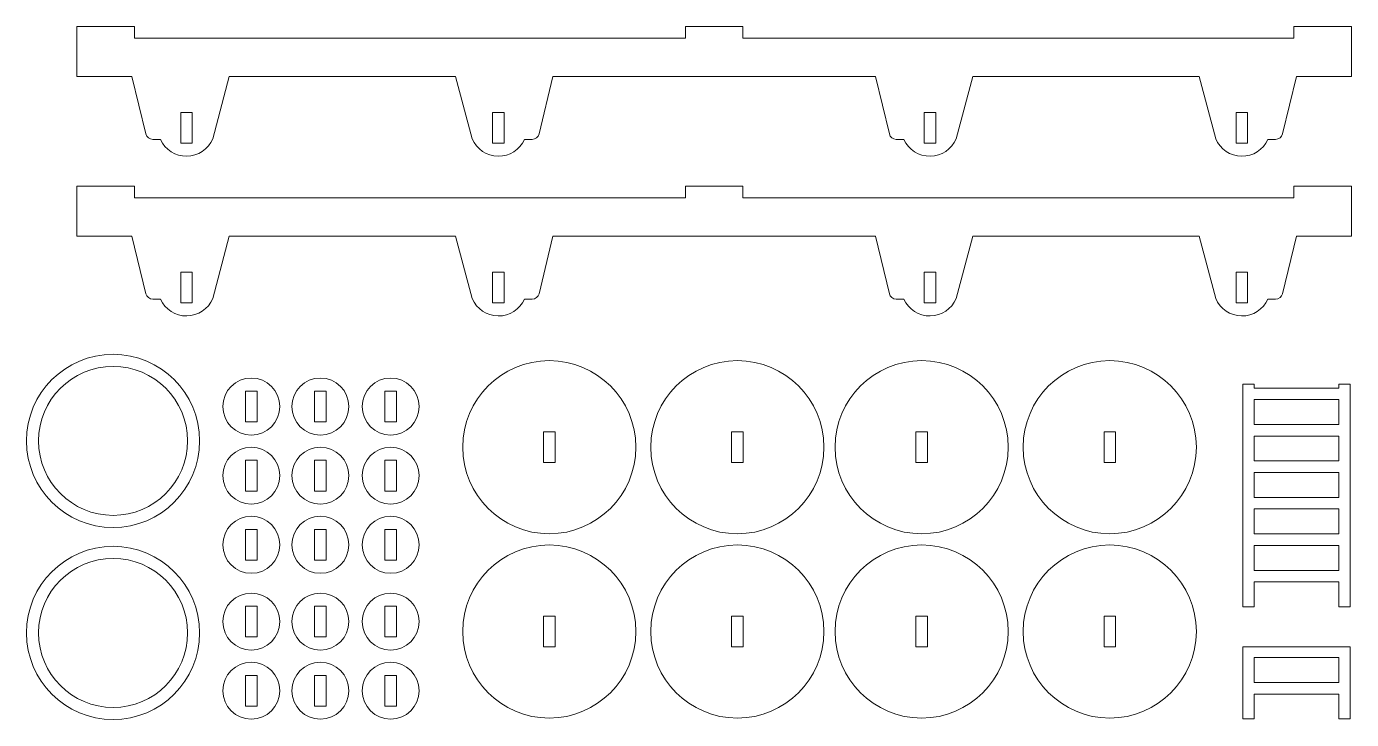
# Model space of a CAD drawing. Header units: millimetres. Extents: x -366 to 353, y -421 to 421.
# Drawn here: x -0.4 to 344.7, y 60.2 to 240.7 of the extents above; entities that cross this region are included whole.
import ezdxf

# ---------------------------------------------------------------- set-up
doc = ezdxf.new("R2010")
doc.units = ezdxf.units.MM
doc.header["$MEASUREMENT"] = 0
doc.layers.add('layer 1', color=7, linetype='Continuous')

msp = doc.modelspace()

# ---------------------------------------------------------------- linework, layer by layer
at = {"layer": 'layer 1', "color": 5, "lineweight": 9}
for points in [[(12.6791, 240.6848), (12.6791, 240.6848), (12.6791, 227.6848), (12.6791, 227.6848)], [(27.6791, 240.6848), (27.6791, 240.6848), (12.6791, 240.6848), (12.6791, 240.6848)], [(27.6791, 237.6848), (27.6791, 237.6848), (27.6791, 240.6848), (27.6791, 240.6848)], [(186.1791, 240.6848), (186.1791, 240.6848), (171.1791, 240.6848), (171.1791, 240.6848)], [(171.1791, 240.6848), (171.1791, 240.6848), (171.1791, 237.6848), (171.1791, 237.6848)], [(186.1791, 237.6848), (186.1791, 237.6848), (186.1791, 240.6848), (186.1791, 240.6848)], [(329.6791, 240.6848), (329.6791, 240.6848), (329.6791, 237.6848), (329.6791, 237.6848)], [(344.6791, 240.6848), (344.6791, 240.6848), (329.6791, 240.6848), (329.6791, 240.6848)], [(344.6791, 227.6848), (344.6791, 227.6848), (344.6791, 240.6848), (344.6791, 240.6848)], [(171.1791, 237.6848), (171.1791, 237.6848), (27.6791, 237.6848), (27.6791, 237.6848)], [(329.6791, 237.6848), (329.6791, 237.6848), (186.1791, 237.6848), (186.1791, 237.6848)], [(12.6791, 227.6848), (12.6791, 227.6848), (27.0113, 227.6848), (27.0113, 227.6848)], [(27.0113, 227.6848), (27.0113, 227.6848), (30.6501, 212.7015), (30.6501, 212.7015)], [(48.0554, 211.4238), (48.0554, 211.4238), (52.3746, 227.6848), (52.3746, 227.6848)], [(52.3746, 227.6848), (52.3746, 227.6848), (111.3308, 227.6848), (111.3308, 227.6848)], [(111.3308, 227.6848), (111.3308, 227.6848), (115.6501, 211.4238), (115.6501, 211.4238)], [(133.0553, 212.7015), (133.0553, 212.7015), (136.6941, 227.6848), (136.6941, 227.6848)], [(136.6941, 227.6848), (136.6941, 227.6848), (220.664, 227.6848), (220.664, 227.6848)], [(220.664, 227.6848), (220.664, 227.6848), (224.3028, 212.7015), (224.3028, 212.7015)], [(241.708, 211.4238), (241.708, 211.4238), (246.0273, 227.6848), (246.0273, 227.6848)], [(246.0273, 227.6848), (246.0273, 227.6848), (304.9835, 227.6848), (304.9835, 227.6848)], [(304.9835, 227.6848), (304.9835, 227.6848), (309.3028, 211.4238), (309.3028, 211.4238)], [(326.708, 212.7015), (326.708, 212.7015), (330.3468, 227.6848), (330.3468, 227.6848)], [(330.3468, 227.6848), (330.3468, 227.6848), (344.6791, 227.6848), (344.6791, 227.6848)], [(42.7271, 218.3243), (42.7271, 218.3243), (39.7271, 218.3243), (39.7271, 218.3243)], [(39.7271, 218.3243), (39.7271, 218.3243), (39.7271, 210.3243), (39.7271, 210.3243)], [(42.7271, 210.3243), (42.7271, 210.3243), (42.7271, 218.3243), (42.7271, 218.3243)], [(123.9783, 218.3243), (123.9783, 218.3243), (120.9783, 218.3243), (120.9783, 218.3243)], [(120.9783, 218.3243), (120.9783, 218.3243), (120.9783, 210.3243), (120.9783, 210.3243)], [(123.9783, 210.3243), (123.9783, 210.3243), (123.9783, 218.3243), (123.9783, 218.3243)], [(233.3798, 218.3243), (233.3798, 218.3243), (233.3798, 210.3243), (233.3798, 210.3243)], [(236.3798, 218.3243), (236.3798, 218.3243), (233.3798, 218.3243), (233.3798, 218.3243)], [(236.3798, 210.3243), (236.3798, 210.3243), (236.3798, 218.3243), (236.3798, 218.3243)], [(314.631, 218.3243), (314.631, 218.3243), (314.631, 210.3243), (314.631, 210.3243)], [(317.631, 218.3243), (317.631, 218.3243), (314.631, 218.3243), (314.631, 218.3243)], [(317.631, 210.3243), (317.631, 210.3243), (317.631, 218.3243), (317.631, 218.3243)], [(30.6501, 212.7015), (30.8505, 211.8764), (31.5894, 211.2954), (32.4385, 211.2954)], [(32.4385, 211.2954), (32.4385, 211.2954), (34.4548, 211.2954), (34.4548, 211.2954)], [(129.2506, 211.2954), (129.2506, 211.2954), (131.2669, 211.2954), (131.2669, 211.2954)], [(131.2669, 211.2954), (132.116, 211.2954), (132.8549, 211.8764), (133.0553, 212.7015)], [(224.3028, 212.7015), (224.5032, 211.8764), (225.2421, 211.2954), (226.0912, 211.2954)], [(226.0912, 211.2954), (226.0912, 211.2954), (228.1075, 211.2954), (228.1075, 211.2954)], [(322.9033, 211.2954), (322.9033, 211.2954), (324.9196, 211.2954), (324.9196, 211.2954)], [(324.9196, 211.2954), (325.7687, 211.2954), (326.5076, 211.8764), (326.708, 212.7015)], [(39.7271, 210.3243), (39.7271, 210.3243), (42.7271, 210.3243), (42.7271, 210.3243)], [(120.9783, 210.3243), (120.9783, 210.3243), (123.9783, 210.3243), (123.9783, 210.3243)], [(233.3798, 210.3243), (233.3798, 210.3243), (236.3798, 210.3243), (236.3798, 210.3243)], [(314.631, 210.3243), (314.631, 210.3243), (317.631, 210.3243), (317.631, 210.3243)], [(12.6791, 199.0975), (12.6791, 199.0975), (12.6791, 186.0975), (12.6791, 186.0975)], [(27.6791, 199.0975), (27.6791, 199.0975), (12.6791, 199.0975), (12.6791, 199.0975)], [(27.6791, 196.0975), (27.6791, 196.0975), (27.6791, 199.0975), (27.6791, 199.0975)], [(186.1791, 199.0975), (186.1791, 199.0975), (171.1791, 199.0975), (171.1791, 199.0975)], [(171.1791, 199.0975), (171.1791, 199.0975), (171.1791, 196.0975), (171.1791, 196.0975)], [(186.1791, 196.0975), (186.1791, 196.0975), (186.1791, 199.0975), (186.1791, 199.0975)], [(329.6791, 199.0975), (329.6791, 199.0975), (329.6791, 196.0975), (329.6791, 196.0975)], [(344.6791, 199.0975), (344.6791, 199.0975), (329.6791, 199.0975), (329.6791, 199.0975)], [(344.6791, 186.0975), (344.6791, 186.0975), (344.6791, 199.0975), (344.6791, 199.0975)], [(171.1791, 196.0975), (171.1791, 196.0975), (27.6791, 196.0975), (27.6791, 196.0975)], [(329.6791, 196.0975), (329.6791, 196.0975), (186.1791, 196.0975), (186.1791, 196.0975)], [(12.6791, 186.0975), (12.6791, 186.0975), (27.0113, 186.0975), (27.0113, 186.0975)], [(27.0113, 186.0975), (27.0113, 186.0975), (30.6501, 171.1142), (30.6501, 171.1142)], [(48.0554, 169.8365), (48.0554, 169.8365), (52.3746, 186.0975), (52.3746, 186.0975)], [(52.3746, 186.0975), (52.3746, 186.0975), (111.3308, 186.0975), (111.3308, 186.0975)], [(111.3308, 186.0975), (111.3308, 186.0975), (115.6501, 169.8365), (115.6501, 169.8365)], [(133.0553, 171.1142), (133.0553, 171.1142), (136.6941, 186.0975), (136.6941, 186.0975)], [(136.6941, 186.0975), (136.6941, 186.0975), (220.664, 186.0975), (220.664, 186.0975)], [(220.664, 186.0975), (220.664, 186.0975), (224.3028, 171.1142), (224.3028, 171.1142)], [(241.708, 169.8365), (241.708, 169.8365), (246.0273, 186.0975), (246.0273, 186.0975)], [(246.0273, 186.0975), (246.0273, 186.0975), (304.9835, 186.0975), (304.9835, 186.0975)], [(304.9835, 186.0975), (304.9835, 186.0975), (309.3028, 169.8365), (309.3028, 169.8365)], [(326.708, 171.1142), (326.708, 171.1142), (330.3468, 186.0975), (330.3468, 186.0975)], [(330.3468, 186.0975), (330.3468, 186.0975), (344.6791, 186.0975), (344.6791, 186.0975)], [(42.7271, 176.737), (42.7271, 176.737), (39.7271, 176.737), (39.7271, 176.737)], [(39.7271, 176.737), (39.7271, 176.737), (39.7271, 168.737), (39.7271, 168.737)], [(42.7271, 168.737), (42.7271, 168.737), (42.7271, 176.737), (42.7271, 176.737)], [(123.9783, 176.737), (123.9783, 176.737), (120.9783, 176.737), (120.9783, 176.737)], [(120.9783, 176.737), (120.9783, 176.737), (120.9783, 168.737), (120.9783, 168.737)], [(123.9783, 168.737), (123.9783, 168.737), (123.9783, 176.737), (123.9783, 176.737)], [(233.3798, 176.737), (233.3798, 176.737), (233.3798, 168.737), (233.3798, 168.737)], [(236.3798, 176.737), (236.3798, 176.737), (233.3798, 176.737), (233.3798, 176.737)], [(236.3798, 168.737), (236.3798, 168.737), (236.3798, 176.737), (236.3798, 176.737)], [(314.631, 176.737), (314.631, 176.737), (314.631, 168.737), (314.631, 168.737)], [(317.631, 176.737), (317.631, 176.737), (314.631, 176.737), (314.631, 176.737)], [(317.631, 168.737), (317.631, 168.737), (317.631, 176.737), (317.631, 176.737)], [(30.6501, 171.1142), (30.8505, 170.2891), (31.5894, 169.7081), (32.4385, 169.7081)], [(32.4385, 169.7081), (32.4385, 169.7081), (34.4548, 169.7081), (34.4548, 169.7081)], [(129.2506, 169.7081), (129.2506, 169.7081), (131.2669, 169.7081), (131.2669, 169.7081)], [(131.2669, 169.7081), (132.116, 169.7081), (132.8549, 170.2891), (133.0553, 171.1142)], [(224.3028, 171.1142), (224.5032, 170.2891), (225.2421, 169.7081), (226.0912, 169.7081)], [(226.0912, 169.7081), (226.0912, 169.7081), (228.1075, 169.7081), (228.1075, 169.7081)], [(322.9033, 169.7081), (322.9033, 169.7081), (324.9196, 169.7081), (324.9196, 169.7081)], [(324.9196, 169.7081), (325.7687, 169.7081), (326.5076, 170.2891), (326.708, 171.1142)], [(39.7271, 168.737), (39.7271, 168.737), (42.7271, 168.737), (42.7271, 168.737)], [(120.9783, 168.737), (120.9783, 168.737), (123.9783, 168.737), (123.9783, 168.737)], [(233.3798, 168.737), (233.3798, 168.737), (236.3798, 168.737), (236.3798, 168.737)], [(314.631, 168.737), (314.631, 168.737), (317.631, 168.737), (317.631, 168.737)], [(56.6085, 145.7277), (56.6085, 145.7277), (56.6085, 137.7277), (56.6085, 137.7277)], [(59.6085, 145.7277), (59.6085, 145.7277), (56.6085, 145.7277), (56.6085, 145.7277)], [(59.6085, 137.7277), (59.6085, 137.7277), (59.6085, 145.7277), (59.6085, 145.7277)], [(74.6085, 145.7277), (74.6085, 145.7277), (74.6085, 137.7277), (74.6085, 137.7277)], [(77.6085, 145.7277), (77.6085, 145.7277), (74.6085, 145.7277), (74.6085, 145.7277)], [(77.6085, 137.7277), (77.6085, 137.7277), (77.6085, 145.7277), (77.6085, 145.7277)], [(92.902, 145.7277), (92.902, 145.7277), (92.902, 137.7277), (92.902, 137.7277)], [(95.902, 145.7277), (95.902, 145.7277), (92.902, 145.7277), (92.902, 145.7277)], [(95.902, 137.7277), (95.902, 137.7277), (95.902, 145.7277), (95.902, 145.7277)], [(316.3468, 147.5618), (316.3468, 147.5618), (316.3468, 89.5496), (316.3468, 89.5496)], [(319.3468, 147.5573), (319.3468, 147.5573), (316.3468, 147.5618), (316.3468, 147.5618)], [(319.3468, 146.5496), (319.3468, 146.5496), (319.3468, 147.5573), (319.3468, 147.5573)], [(341.3468, 146.5496), (341.3468, 146.5496), (319.3468, 146.5496), (319.3468, 146.5496)], [(344.3468, 147.5573), (344.3468, 147.5573), (341.3468, 147.5573), (341.3468, 147.5573)], [(341.3468, 147.5573), (341.3468, 147.5573), (341.3468, 146.5496), (341.3468, 146.5496)], [(344.3468, 89.5496), (344.3468, 89.5496), (344.3468, 147.5573), (344.3468, 147.5573)], [(341.3468, 143.5496), (341.3468, 143.5496), (319.3468, 143.5496), (319.3468, 143.5496)], [(319.3468, 143.5496), (319.3468, 143.5496), (319.3468, 137.0496), (319.3468, 137.0496)], [(341.3468, 137.0496), (341.3468, 137.0496), (341.3468, 143.5496), (341.3468, 143.5496)], [(56.6085, 137.7277), (56.6085, 137.7277), (59.6085, 137.7277), (59.6085, 137.7277)], [(74.6085, 137.7277), (74.6085, 137.7277), (77.6085, 137.7277), (77.6085, 137.7277)], [(92.902, 137.7277), (92.902, 137.7277), (95.902, 137.7277), (95.902, 137.7277)], [(137.2175, 135.1465), (137.2175, 135.1465), (134.2175, 135.1465), (134.2175, 135.1465)], [(134.2175, 135.1465), (134.2175, 135.1465), (134.2175, 127.1465), (134.2175, 127.1465)], [(137.2175, 127.1465), (137.2175, 127.1465), (137.2175, 135.1465), (137.2175, 135.1465)], [(186.2175, 135.1465), (186.2175, 135.1465), (183.2175, 135.1465), (183.2175, 135.1465)], [(183.2175, 135.1465), (183.2175, 135.1465), (183.2175, 127.1465), (183.2175, 127.1465)], [(186.2175, 127.1465), (186.2175, 127.1465), (186.2175, 135.1465), (186.2175, 135.1465)], [(234.2175, 135.1465), (234.2175, 135.1465), (231.2175, 135.1465), (231.2175, 135.1465)], [(231.2175, 135.1465), (231.2175, 135.1465), (231.2175, 127.1465), (231.2175, 127.1465)], [(234.2175, 127.1465), (234.2175, 127.1465), (234.2175, 135.1465), (234.2175, 135.1465)], [(283.2175, 135.1465), (283.2175, 135.1465), (280.2175, 135.1465), (280.2175, 135.1465)], [(280.2175, 135.1465), (280.2175, 135.1465), (280.2175, 127.1465), (280.2175, 127.1465)], [(283.2175, 127.1465), (283.2175, 127.1465), (283.2175, 135.1465), (283.2175, 135.1465)], [(319.3468, 137.0496), (319.3468, 137.0496), (341.3468, 137.0496), (341.3468, 137.0496)], [(341.3468, 134.0496), (341.3468, 134.0496), (319.3468, 134.0496), (319.3468, 134.0496)], [(319.3468, 134.0496), (319.3468, 134.0496), (319.3468, 127.5496), (319.3468, 127.5496)], [(341.3468, 127.5496), (341.3468, 127.5496), (341.3468, 134.0496), (341.3468, 134.0496)], [(56.6085, 127.7277), (56.6085, 127.7277), (56.6085, 119.7277), (56.6085, 119.7277)], [(59.6085, 127.7277), (59.6085, 127.7277), (56.6085, 127.7277), (56.6085, 127.7277)], [(59.6085, 119.7277), (59.6085, 119.7277), (59.6085, 127.7277), (59.6085, 127.7277)], [(74.6085, 127.7277), (74.6085, 127.7277), (74.6085, 119.7277), (74.6085, 119.7277)], [(77.6085, 127.7277), (77.6085, 127.7277), (74.6085, 127.7277), (74.6085, 127.7277)], [(77.6085, 119.7277), (77.6085, 119.7277), (77.6085, 127.7277), (77.6085, 127.7277)], [(92.902, 127.7277), (92.902, 127.7277), (92.902, 119.7277), (92.902, 119.7277)], [(95.902, 127.7277), (95.902, 127.7277), (92.902, 127.7277), (92.902, 127.7277)], [(95.902, 119.7277), (95.902, 119.7277), (95.902, 127.7277), (95.902, 127.7277)], [(134.2175, 127.1465), (134.2175, 127.1465), (137.2175, 127.1465), (137.2175, 127.1465)], [(183.2175, 127.1465), (183.2175, 127.1465), (186.2175, 127.1465), (186.2175, 127.1465)], [(231.2175, 127.1465), (231.2175, 127.1465), (234.2175, 127.1465), (234.2175, 127.1465)], [(280.2175, 127.1465), (280.2175, 127.1465), (283.2175, 127.1465), (283.2175, 127.1465)], [(319.3468, 127.5496), (319.3468, 127.5496), (341.3468, 127.5496), (341.3468, 127.5496)], [(319.3468, 124.5496), (319.3468, 124.5496), (319.3468, 118.0496), (319.3468, 118.0496)], [(341.3468, 124.5496), (341.3468, 124.5496), (319.3468, 124.5496), (319.3468, 124.5496)], [(341.3468, 118.0496), (341.3468, 118.0496), (341.3468, 124.5496), (341.3468, 124.5496)], [(56.6085, 119.7277), (56.6085, 119.7277), (59.6085, 119.7277), (59.6085, 119.7277)], [(74.6085, 119.7277), (74.6085, 119.7277), (77.6085, 119.7277), (77.6085, 119.7277)], [(92.902, 119.7277), (92.902, 119.7277), (95.902, 119.7277), (95.902, 119.7277)], [(319.3468, 118.0496), (319.3468, 118.0496), (341.3468, 118.0496), (341.3468, 118.0496)], [(341.3468, 115.0496), (341.3468, 115.0496), (319.3468, 115.0496), (319.3468, 115.0496)], [(319.3468, 115.0496), (319.3468, 115.0496), (319.3468, 108.5496), (319.3468, 108.5496)], [(341.3468, 108.5496), (341.3468, 108.5496), (341.3468, 115.0496), (341.3468, 115.0496)], [(56.6085, 109.7277), (56.6085, 109.7277), (56.6085, 101.7277), (56.6085, 101.7277)], [(59.6085, 109.7277), (59.6085, 109.7277), (56.6085, 109.7277), (56.6085, 109.7277)], [(59.6085, 101.7277), (59.6085, 101.7277), (59.6085, 109.7277), (59.6085, 109.7277)], [(74.6085, 109.7277), (74.6085, 109.7277), (74.6085, 101.7277), (74.6085, 101.7277)], [(77.6085, 109.7277), (77.6085, 109.7277), (74.6085, 109.7277), (74.6085, 109.7277)], [(77.6085, 101.7277), (77.6085, 101.7277), (77.6085, 109.7277), (77.6085, 109.7277)], [(92.902, 109.7277), (92.902, 109.7277), (92.902, 101.7277), (92.902, 101.7277)], [(95.902, 109.7277), (95.902, 109.7277), (92.902, 109.7277), (92.902, 109.7277)], [(95.902, 101.7277), (95.902, 101.7277), (95.902, 109.7277), (95.902, 109.7277)], [(319.3468, 108.5496), (319.3468, 108.5496), (341.3468, 108.5496), (341.3468, 108.5496)], [(319.3468, 105.5496), (319.3468, 105.5496), (319.3468, 99.0496), (319.3468, 99.0496)], [(341.3468, 105.5496), (341.3468, 105.5496), (319.3468, 105.5496), (319.3468, 105.5496)], [(341.3468, 99.0496), (341.3468, 99.0496), (341.3468, 105.5496), (341.3468, 105.5496)], [(56.6085, 101.7277), (56.6085, 101.7277), (59.6085, 101.7277), (59.6085, 101.7277)], [(74.6085, 101.7277), (74.6085, 101.7277), (77.6085, 101.7277), (77.6085, 101.7277)], [(92.902, 101.7277), (92.902, 101.7277), (95.902, 101.7277), (95.902, 101.7277)], [(319.3468, 99.0496), (319.3468, 99.0496), (341.3468, 99.0496), (341.3468, 99.0496)], [(319.3468, 89.5496), (319.3468, 89.5496), (319.3468, 96.0496), (319.3468, 96.0496)], [(319.3468, 96.0496), (319.3468, 96.0496), (341.3468, 96.0496), (341.3468, 96.0496)], [(341.3468, 96.0496), (341.3468, 96.0496), (341.3468, 89.5496), (341.3468, 89.5496)], [(56.6085, 89.7277), (56.6085, 89.7277), (56.6085, 81.7277), (56.6085, 81.7277)], [(59.6085, 89.7277), (59.6085, 89.7277), (56.6085, 89.7277), (56.6085, 89.7277)], [(59.6085, 81.7277), (59.6085, 81.7277), (59.6085, 89.7277), (59.6085, 89.7277)], [(74.6085, 89.7277), (74.6085, 89.7277), (74.6085, 81.7277), (74.6085, 81.7277)], [(77.6085, 89.7277), (77.6085, 89.7277), (74.6085, 89.7277), (74.6085, 89.7277)], [(77.6085, 81.7277), (77.6085, 81.7277), (77.6085, 89.7277), (77.6085, 89.7277)], [(92.902, 89.7277), (92.902, 89.7277), (92.902, 81.7277), (92.902, 81.7277)], [(95.902, 89.7277), (95.902, 89.7277), (92.902, 89.7277), (92.902, 89.7277)], [(95.902, 81.7277), (95.902, 81.7277), (95.902, 89.7277), (95.902, 89.7277)], [(137.2175, 87.1465), (137.2175, 87.1465), (134.2175, 87.1465), (134.2175, 87.1465)], [(134.2175, 87.1465), (134.2175, 87.1465), (134.2175, 79.1465), (134.2175, 79.1465)], [(137.2175, 79.1465), (137.2175, 79.1465), (137.2175, 87.1465), (137.2175, 87.1465)], [(186.2175, 87.1465), (186.2175, 87.1465), (183.2175, 87.1465), (183.2175, 87.1465)], [(183.2175, 87.1465), (183.2175, 87.1465), (183.2175, 79.1465), (183.2175, 79.1465)], [(186.2175, 79.1465), (186.2175, 79.1465), (186.2175, 87.1465), (186.2175, 87.1465)], [(234.2175, 87.1465), (234.2175, 87.1465), (231.2175, 87.1465), (231.2175, 87.1465)], [(231.2175, 87.1465), (231.2175, 87.1465), (231.2175, 79.1465), (231.2175, 79.1465)], [(234.2175, 79.1465), (234.2175, 79.1465), (234.2175, 87.1465), (234.2175, 87.1465)], [(283.2175, 87.1465), (283.2175, 87.1465), (280.2175, 87.1465), (280.2175, 87.1465)], [(280.2175, 87.1465), (280.2175, 87.1465), (280.2175, 79.1465), (280.2175, 79.1465)], [(283.2175, 79.1465), (283.2175, 79.1465), (283.2175, 87.1465), (283.2175, 87.1465)], [(316.3468, 89.5496), (316.3468, 89.5496), (319.3468, 89.5496), (319.3468, 89.5496)], [(341.3468, 89.5496), (341.3468, 89.5496), (344.3468, 89.5496), (344.3468, 89.5496)], [(56.6085, 81.7277), (56.6085, 81.7277), (59.6085, 81.7277), (59.6085, 81.7277)], [(74.6085, 81.7277), (74.6085, 81.7277), (77.6085, 81.7277), (77.6085, 81.7277)], [(92.902, 81.7277), (92.902, 81.7277), (95.902, 81.7277), (95.902, 81.7277)], [(134.2175, 79.1465), (134.2175, 79.1465), (137.2175, 79.1465), (137.2175, 79.1465)], [(183.2175, 79.1465), (183.2175, 79.1465), (186.2175, 79.1465), (186.2175, 79.1465)], [(231.2175, 79.1465), (231.2175, 79.1465), (234.2175, 79.1465), (234.2175, 79.1465)], [(280.2175, 79.1465), (280.2175, 79.1465), (283.2175, 79.1465), (283.2175, 79.1465)], [(344.3468, 79.1465), (344.3468, 79.1465), (316.3468, 79.1465), (316.3468, 79.1465)], [(316.3468, 79.1465), (316.3468, 79.1465), (316.3468, 60.367), (316.3468, 60.367)], [(341.3468, 76.3715), (341.3468, 76.3715), (319.3468, 76.3715), (319.3468, 76.3715)], [(319.3468, 76.3715), (319.3468, 76.3715), (319.3468, 69.8715), (319.3468, 69.8715)], [(341.3468, 69.8715), (341.3468, 69.8715), (341.3468, 76.3715), (341.3468, 76.3715)], [(344.3468, 60.367), (344.3468, 60.367), (344.3468, 79.1465), (344.3468, 79.1465)], [(56.6085, 71.7277), (56.6085, 71.7277), (56.6085, 63.7277), (56.6085, 63.7277)], [(59.6085, 71.7277), (59.6085, 71.7277), (56.6085, 71.7277), (56.6085, 71.7277)], [(59.6085, 63.7277), (59.6085, 63.7277), (59.6085, 71.7277), (59.6085, 71.7277)], [(74.6085, 71.7277), (74.6085, 71.7277), (74.6085, 63.7277), (74.6085, 63.7277)], [(77.6085, 71.7277), (77.6085, 71.7277), (74.6085, 71.7277), (74.6085, 71.7277)], [(77.6085, 63.7277), (77.6085, 63.7277), (77.6085, 71.7277), (77.6085, 71.7277)], [(92.902, 71.7277), (92.902, 71.7277), (92.902, 63.7277), (92.902, 63.7277)], [(95.902, 71.7277), (95.902, 71.7277), (92.902, 71.7277), (92.902, 71.7277)], [(95.902, 63.7277), (95.902, 63.7277), (95.902, 71.7277), (95.902, 71.7277)], [(319.3468, 69.8715), (319.3468, 69.8715), (341.3468, 69.8715), (341.3468, 69.8715)], [(319.3468, 60.367), (319.3468, 60.367), (319.3468, 66.8715), (319.3468, 66.8715)], [(319.3468, 66.8715), (319.3468, 66.8715), (341.3468, 66.8715), (341.3468, 66.8715)], [(341.3468, 66.8715), (341.3468, 66.8715), (341.3468, 60.3715), (341.3468, 60.3715)], [(56.6085, 63.7277), (56.6085, 63.7277), (59.6085, 63.7277), (59.6085, 63.7277)], [(74.6085, 63.7277), (74.6085, 63.7277), (77.6085, 63.7277), (77.6085, 63.7277)], [(92.902, 63.7277), (92.902, 63.7277), (95.902, 63.7277), (95.902, 63.7277)], [(316.3468, 60.367), (316.3468, 60.367), (319.3468, 60.367), (319.3468, 60.367)], [(341.3468, 60.3715), (341.3468, 60.3715), (344.3468, 60.367), (344.3468, 60.367)]]:
    msp.add_open_spline(points, degree=3, dxfattribs=at)
for points, knots in [([(34.4548, 211.2954), (35.6595, 208.6016), (38.3463, 206.878), (41.2971, 206.9059), (41.2971, 206.9059), (44.2479, 206.9337), (46.9016, 208.7077), (48.0554, 211.4238)], [0, 0, 0, 0, 0.33333333, 0.33333333, 0.33333333, 0.33333333, 1, 1, 1, 1]), ([(115.6501, 211.4238), (116.8038, 208.7077), (119.4575, 206.9337), (122.4083, 206.9059), (122.4083, 206.9059), (125.3591, 206.878), (128.0459, 208.6016), (129.2506, 211.2954)], [0, 0, 0, 0, 0.33333333, 0.33333333, 0.33333333, 0.33333333, 1, 1, 1, 1]), ([(228.1075, 211.2954), (229.3122, 208.6016), (231.999, 206.878), (234.9498, 206.9059), (234.9498, 206.9059), (237.9006, 206.9337), (240.5543, 208.7077), (241.708, 211.4238)], [0, 0, 0, 0, 0.33333333, 0.33333333, 0.33333333, 0.33333333, 1, 1, 1, 1]), ([(309.3028, 211.4238), (310.4565, 208.7077), (313.1102, 206.9337), (316.061, 206.9059), (316.061, 206.9059), (319.0118, 206.878), (321.6986, 208.6016), (322.9033, 211.2954)], [0, 0, 0, 0, 0.33333333, 0.33333333, 0.33333333, 0.33333333, 1, 1, 1, 1]), ([(34.4548, 169.7081), (35.6595, 167.0143), (38.3463, 165.2907), (41.2971, 165.3185), (41.2971, 165.3185), (44.2479, 165.3464), (46.9016, 167.1204), (48.0554, 169.8365)], [0, 0, 0, 0, 0.33333333, 0.33333333, 0.33333333, 0.33333333, 1, 1, 1, 1]), ([(115.6501, 169.8365), (116.8038, 167.1204), (119.4575, 165.3464), (122.4083, 165.3185), (122.4083, 165.3185), (125.3591, 165.2907), (128.0459, 167.0143), (129.2506, 169.7081)], [0, 0, 0, 0, 0.33333333, 0.33333333, 0.33333333, 0.33333333, 1, 1, 1, 1]), ([(228.1075, 169.7081), (229.3122, 167.0143), (231.999, 165.2907), (234.9498, 165.3185), (234.9498, 165.3185), (237.9006, 165.3464), (240.5543, 167.1204), (241.708, 169.8365)], [0, 0, 0, 0, 0.33333333, 0.33333333, 0.33333333, 0.33333333, 1, 1, 1, 1]), ([(309.3028, 169.8365), (310.4565, 167.1204), (313.1102, 165.3464), (316.061, 165.3185), (316.061, 165.3185), (319.0118, 165.2907), (321.6986, 167.0143), (322.9033, 169.7081)], [0, 0, 0, 0, 0.33333333, 0.33333333, 0.33333333, 0.33333333, 1, 1, 1, 1]), ([(44.6565, 132.7827), (44.6565, 145.2357), (34.5614, 155.3307), (22.1085, 155.3308), (22.1085, 155.3308), (9.6556, 155.3308), (-0.4395, 145.2357), (-0.4395, 132.7828), (-0.4395, 132.7828), (-0.4396, 120.3299), (9.6555, 110.2348), (22.1084, 110.2347), (22.1084, 110.2347), (34.5613, 110.2347), (44.6565, 120.3297), (44.6565, 132.7826)], [0, 0, 0, 0, 0.2, 0.2, 0.2, 0.2, 0.4, 0.4, 0.4, 0.4, 0.6, 0.6, 0.6, 0.6, 1, 1, 1, 1]), ([(41.5057, 132.7827), (41.5057, 143.4955), (32.8213, 152.18), (22.1085, 152.18), (22.1085, 152.18), (11.3957, 152.18), (2.7113, 143.4956), (2.7113, 132.7828), (2.7113, 132.7828), (2.7112, 122.07), (11.3956, 113.3855), (22.1084, 113.3855), (22.1084, 113.3855), (32.8212, 113.3854), (41.5057, 122.0698), (41.5057, 132.7826)], [0, 0, 0, 0, 0.2, 0.2, 0.2, 0.2, 0.4, 0.4, 0.4, 0.4, 0.6, 0.6, 0.6, 0.6, 1, 1, 1, 1]), ([(158.2655, 131.1465), (158.2655, 143.5994), (148.1704, 153.6945), (135.7175, 153.6945), (135.7175, 153.6945), (123.2646, 153.6946), (113.1695, 143.5995), (113.1695, 131.1466), (113.1695, 131.1466), (113.1694, 118.6937), (123.2645, 108.5985), (135.7174, 108.5985), (135.7174, 108.5985), (148.1703, 108.5984), (158.2654, 118.6935), (158.2655, 131.1464)], [0, 0, 0, 0, 0.2, 0.2, 0.2, 0.2, 0.4, 0.4, 0.4, 0.4, 0.6, 0.6, 0.6, 0.6, 1, 1, 1, 1]), ([(207.2655, 131.1465), (207.2655, 143.5994), (197.1704, 153.6945), (184.7175, 153.6945), (184.7175, 153.6945), (172.2646, 153.6946), (162.1695, 143.5995), (162.1695, 131.1466), (162.1695, 131.1466), (162.1694, 118.6937), (172.2645, 108.5985), (184.7174, 108.5985), (184.7174, 108.5985), (197.1703, 108.5984), (207.2654, 118.6935), (207.2655, 131.1464)], [0, 0, 0, 0, 0.2, 0.2, 0.2, 0.2, 0.4, 0.4, 0.4, 0.4, 0.6, 0.6, 0.6, 0.6, 1, 1, 1, 1]), ([(255.2655, 131.1465), (255.2655, 143.5994), (245.1704, 153.6945), (232.7175, 153.6945), (232.7175, 153.6945), (220.2646, 153.6946), (210.1695, 143.5995), (210.1695, 131.1466), (210.1695, 131.1466), (210.1694, 118.6937), (220.2645, 108.5985), (232.7174, 108.5985), (232.7174, 108.5985), (245.1703, 108.5984), (255.2654, 118.6935), (255.2655, 131.1464)], [0, 0, 0, 0, 0.2, 0.2, 0.2, 0.2, 0.4, 0.4, 0.4, 0.4, 0.6, 0.6, 0.6, 0.6, 1, 1, 1, 1]), ([(304.2655, 131.1465), (304.2655, 143.5994), (294.1704, 153.6945), (281.7175, 153.6945), (281.7175, 153.6945), (269.2646, 153.6946), (259.1695, 143.5995), (259.1695, 131.1466), (259.1695, 131.1466), (259.1694, 118.6937), (269.2645, 108.5985), (281.7174, 108.5985), (281.7174, 108.5985), (294.1703, 108.5984), (304.2654, 118.6935), (304.2655, 131.1464)], [0, 0, 0, 0, 0.2, 0.2, 0.2, 0.2, 0.4, 0.4, 0.4, 0.4, 0.6, 0.6, 0.6, 0.6, 1, 1, 1, 1]), ([(65.5273, 141.7277), (65.5273, 145.825), (62.2058, 149.1465), (58.1085, 149.1465), (58.1085, 149.1465), (54.0112, 149.1465), (50.6897, 145.825), (50.6897, 141.7278), (50.6897, 141.7278), (50.6897, 137.6305), (54.0112, 134.309), (58.1085, 134.309), (58.1085, 134.309), (62.2057, 134.309), (65.5272, 137.6304), (65.5273, 141.7277)], [0, 0, 0, 0, 0.2, 0.2, 0.2, 0.2, 0.4, 0.4, 0.4, 0.4, 0.6, 0.6, 0.6, 0.6, 1, 1, 1, 1]), ([(83.5273, 141.7277), (83.5273, 145.825), (80.2058, 149.1465), (76.1085, 149.1465), (76.1085, 149.1465), (72.0112, 149.1465), (68.6897, 145.825), (68.6897, 141.7278), (68.6897, 141.7278), (68.6897, 137.6305), (72.0112, 134.309), (76.1085, 134.309), (76.1085, 134.309), (80.2057, 134.309), (83.5272, 137.6304), (83.5273, 141.7277)], [0, 0, 0, 0, 0.2, 0.2, 0.2, 0.2, 0.4, 0.4, 0.4, 0.4, 0.6, 0.6, 0.6, 0.6, 1, 1, 1, 1]), ([(101.8207, 141.7277), (101.8207, 145.825), (98.4993, 149.1465), (94.402, 149.1465), (94.402, 149.1465), (90.3047, 149.1465), (86.9832, 145.825), (86.9832, 141.7278), (86.9832, 141.7278), (86.9832, 137.6305), (90.3047, 134.309), (94.402, 134.309), (94.402, 134.309), (98.4992, 134.309), (101.8207, 137.6304), (101.8207, 141.7277)], [0, 0, 0, 0, 0.2, 0.2, 0.2, 0.2, 0.4, 0.4, 0.4, 0.4, 0.6, 0.6, 0.6, 0.6, 1, 1, 1, 1]), ([(65.5273, 123.7277), (65.5273, 127.825), (62.2058, 131.1465), (58.1085, 131.1465), (58.1085, 131.1465), (54.0112, 131.1465), (50.6897, 127.825), (50.6897, 123.7278), (50.6897, 123.7278), (50.6897, 119.6305), (54.0112, 116.309), (58.1085, 116.309), (58.1085, 116.309), (62.2057, 116.309), (65.5272, 119.6304), (65.5273, 123.7277)], [0, 0, 0, 0, 0.2, 0.2, 0.2, 0.2, 0.4, 0.4, 0.4, 0.4, 0.6, 0.6, 0.6, 0.6, 1, 1, 1, 1]), ([(83.5273, 123.7277), (83.5273, 127.825), (80.2058, 131.1465), (76.1085, 131.1465), (76.1085, 131.1465), (72.0112, 131.1465), (68.6897, 127.825), (68.6897, 123.7278), (68.6897, 123.7278), (68.6897, 119.6305), (72.0112, 116.309), (76.1085, 116.309), (76.1085, 116.309), (80.2057, 116.309), (83.5272, 119.6304), (83.5273, 123.7277)], [0, 0, 0, 0, 0.2, 0.2, 0.2, 0.2, 0.4, 0.4, 0.4, 0.4, 0.6, 0.6, 0.6, 0.6, 1, 1, 1, 1]), ([(101.8207, 123.7277), (101.8207, 127.825), (98.4993, 131.1465), (94.402, 131.1465), (94.402, 131.1465), (90.3047, 131.1465), (86.9832, 127.825), (86.9832, 123.7278), (86.9832, 123.7278), (86.9832, 119.6305), (90.3047, 116.309), (94.402, 116.309), (94.402, 116.309), (98.4992, 116.309), (101.8207, 119.6304), (101.8207, 123.7277)], [0, 0, 0, 0, 0.2, 0.2, 0.2, 0.2, 0.4, 0.4, 0.4, 0.4, 0.6, 0.6, 0.6, 0.6, 1, 1, 1, 1]), ([(65.5273, 105.7277), (65.5273, 109.825), (62.2058, 113.1465), (58.1085, 113.1465), (58.1085, 113.1465), (54.0112, 113.1465), (50.6897, 109.825), (50.6897, 105.7278), (50.6897, 105.7278), (50.6897, 101.6305), (54.0112, 98.309), (58.1085, 98.309), (58.1085, 98.309), (62.2057, 98.309), (65.5272, 101.6304), (65.5273, 105.7277)], [0, 0, 0, 0, 0.2, 0.2, 0.2, 0.2, 0.4, 0.4, 0.4, 0.4, 0.6, 0.6, 0.6, 0.6, 1, 1, 1, 1]), ([(83.5273, 105.7277), (83.5273, 109.825), (80.2058, 113.1465), (76.1085, 113.1465), (76.1085, 113.1465), (72.0112, 113.1465), (68.6897, 109.825), (68.6897, 105.7278), (68.6897, 105.7278), (68.6897, 101.6305), (72.0112, 98.309), (76.1085, 98.309), (76.1085, 98.309), (80.2057, 98.309), (83.5272, 101.6304), (83.5273, 105.7277)], [0, 0, 0, 0, 0.2, 0.2, 0.2, 0.2, 0.4, 0.4, 0.4, 0.4, 0.6, 0.6, 0.6, 0.6, 1, 1, 1, 1]), ([(101.8207, 105.7277), (101.8207, 109.825), (98.4993, 113.1465), (94.402, 113.1465), (94.402, 113.1465), (90.3047, 113.1465), (86.9832, 109.825), (86.9832, 105.7278), (86.9832, 105.7278), (86.9832, 101.6305), (90.3047, 98.309), (94.402, 98.309), (94.402, 98.309), (98.4992, 98.309), (101.8207, 101.6304), (101.8207, 105.7277)], [0, 0, 0, 0, 0.2, 0.2, 0.2, 0.2, 0.4, 0.4, 0.4, 0.4, 0.6, 0.6, 0.6, 0.6, 1, 1, 1, 1]), ([(44.6565, 82.7827), (44.6565, 95.2357), (34.5614, 105.3307), (22.1085, 105.3308), (22.1085, 105.3308), (9.6556, 105.3308), (-0.4395, 95.2357), (-0.4395, 82.7828), (-0.4395, 82.7828), (-0.4396, 70.3299), (9.6555, 60.2348), (22.1084, 60.2347), (22.1084, 60.2347), (34.5613, 60.2347), (44.6565, 70.3297), (44.6565, 82.7826)], [0, 0, 0, 0, 0.2, 0.2, 0.2, 0.2, 0.4, 0.4, 0.4, 0.4, 0.6, 0.6, 0.6, 0.6, 1, 1, 1, 1]), ([(158.2655, 83.1465), (158.2655, 95.5994), (148.1704, 105.6945), (135.7175, 105.6945), (135.7175, 105.6945), (123.2646, 105.6946), (113.1695, 95.5995), (113.1695, 83.1466), (113.1695, 83.1466), (113.1694, 70.6937), (123.2645, 60.5985), (135.7174, 60.5985), (135.7174, 60.5985), (148.1703, 60.5984), (158.2654, 70.6935), (158.2655, 83.1464)], [0, 0, 0, 0, 0.2, 0.2, 0.2, 0.2, 0.4, 0.4, 0.4, 0.4, 0.6, 0.6, 0.6, 0.6, 1, 1, 1, 1]), ([(207.2655, 83.1465), (207.2655, 95.5994), (197.1704, 105.6945), (184.7175, 105.6945), (184.7175, 105.6945), (172.2646, 105.6946), (162.1695, 95.5995), (162.1695, 83.1466), (162.1695, 83.1466), (162.1694, 70.6937), (172.2645, 60.5985), (184.7174, 60.5985), (184.7174, 60.5985), (197.1703, 60.5984), (207.2654, 70.6935), (207.2655, 83.1464)], [0, 0, 0, 0, 0.2, 0.2, 0.2, 0.2, 0.4, 0.4, 0.4, 0.4, 0.6, 0.6, 0.6, 0.6, 1, 1, 1, 1]), ([(255.2655, 83.1465), (255.2655, 95.5994), (245.1704, 105.6945), (232.7175, 105.6945), (232.7175, 105.6945), (220.2646, 105.6946), (210.1695, 95.5995), (210.1695, 83.1466), (210.1695, 83.1466), (210.1694, 70.6937), (220.2645, 60.5985), (232.7174, 60.5985), (232.7174, 60.5985), (245.1703, 60.5984), (255.2654, 70.6935), (255.2655, 83.1464)], [0, 0, 0, 0, 0.2, 0.2, 0.2, 0.2, 0.4, 0.4, 0.4, 0.4, 0.6, 0.6, 0.6, 0.6, 1, 1, 1, 1]), ([(304.2655, 83.1465), (304.2655, 95.5994), (294.1704, 105.6945), (281.7175, 105.6945), (281.7175, 105.6945), (269.2646, 105.6946), (259.1695, 95.5995), (259.1695, 83.1466), (259.1695, 83.1466), (259.1694, 70.6937), (269.2645, 60.5985), (281.7174, 60.5985), (281.7174, 60.5985), (294.1703, 60.5984), (304.2654, 70.6935), (304.2655, 83.1464)], [0, 0, 0, 0, 0.2, 0.2, 0.2, 0.2, 0.4, 0.4, 0.4, 0.4, 0.6, 0.6, 0.6, 0.6, 1, 1, 1, 1]), ([(41.5057, 82.7827), (41.5057, 93.4955), (32.8213, 102.18), (22.1085, 102.18), (22.1085, 102.18), (11.3957, 102.18), (2.7113, 93.4956), (2.7113, 82.7828), (2.7113, 82.7828), (2.7112, 72.07), (11.3956, 63.3855), (22.1084, 63.3855), (22.1084, 63.3855), (32.8212, 63.3854), (41.5057, 72.0698), (41.5057, 82.7826)], [0, 0, 0, 0, 0.2, 0.2, 0.2, 0.2, 0.4, 0.4, 0.4, 0.4, 0.6, 0.6, 0.6, 0.6, 1, 1, 1, 1]), ([(65.5273, 85.7277), (65.5273, 89.825), (62.2058, 93.1465), (58.1085, 93.1465), (58.1085, 93.1465), (54.0112, 93.1465), (50.6897, 89.825), (50.6897, 85.7278), (50.6897, 85.7278), (50.6897, 81.6305), (54.0112, 78.309), (58.1085, 78.309), (58.1085, 78.309), (62.2057, 78.309), (65.5272, 81.6304), (65.5273, 85.7277)], [0, 0, 0, 0, 0.2, 0.2, 0.2, 0.2, 0.4, 0.4, 0.4, 0.4, 0.6, 0.6, 0.6, 0.6, 1, 1, 1, 1]), ([(83.5273, 85.7277), (83.5273, 89.825), (80.2058, 93.1465), (76.1085, 93.1465), (76.1085, 93.1465), (72.0112, 93.1465), (68.6897, 89.825), (68.6897, 85.7278), (68.6897, 85.7278), (68.6897, 81.6305), (72.0112, 78.309), (76.1085, 78.309), (76.1085, 78.309), (80.2057, 78.309), (83.5272, 81.6304), (83.5273, 85.7277)], [0, 0, 0, 0, 0.2, 0.2, 0.2, 0.2, 0.4, 0.4, 0.4, 0.4, 0.6, 0.6, 0.6, 0.6, 1, 1, 1, 1]), ([(101.8207, 85.7277), (101.8207, 89.825), (98.4993, 93.1465), (94.402, 93.1465), (94.402, 93.1465), (90.3047, 93.1465), (86.9832, 89.825), (86.9832, 85.7278), (86.9832, 85.7278), (86.9832, 81.6305), (90.3047, 78.309), (94.402, 78.309), (94.402, 78.309), (98.4992, 78.309), (101.8207, 81.6304), (101.8207, 85.7277)], [0, 0, 0, 0, 0.2, 0.2, 0.2, 0.2, 0.4, 0.4, 0.4, 0.4, 0.6, 0.6, 0.6, 0.6, 1, 1, 1, 1]), ([(65.5273, 67.7277), (65.5273, 71.825), (62.2058, 75.1465), (58.1085, 75.1465), (58.1085, 75.1465), (54.0112, 75.1465), (50.6897, 71.825), (50.6897, 67.7278), (50.6897, 67.7278), (50.6897, 63.6305), (54.0112, 60.309), (58.1085, 60.309), (58.1085, 60.309), (62.2057, 60.309), (65.5272, 63.6304), (65.5273, 67.7277)], [0, 0, 0, 0, 0.2, 0.2, 0.2, 0.2, 0.4, 0.4, 0.4, 0.4, 0.6, 0.6, 0.6, 0.6, 1, 1, 1, 1]), ([(83.5273, 67.7277), (83.5273, 71.825), (80.2058, 75.1465), (76.1085, 75.1465), (76.1085, 75.1465), (72.0112, 75.1465), (68.6897, 71.825), (68.6897, 67.7278), (68.6897, 67.7278), (68.6897, 63.6305), (72.0112, 60.309), (76.1085, 60.309), (76.1085, 60.309), (80.2057, 60.309), (83.5272, 63.6304), (83.5273, 67.7277)], [0, 0, 0, 0, 0.2, 0.2, 0.2, 0.2, 0.4, 0.4, 0.4, 0.4, 0.6, 0.6, 0.6, 0.6, 1, 1, 1, 1]), ([(101.8207, 67.7277), (101.8207, 71.825), (98.4993, 75.1465), (94.402, 75.1465), (94.402, 75.1465), (90.3047, 75.1465), (86.9832, 71.825), (86.9832, 67.7278), (86.9832, 67.7278), (86.9832, 63.6305), (90.3047, 60.309), (94.402, 60.309), (94.402, 60.309), (98.4992, 60.309), (101.8207, 63.6304), (101.8207, 67.7277)], [0, 0, 0, 0, 0.2, 0.2, 0.2, 0.2, 0.4, 0.4, 0.4, 0.4, 0.6, 0.6, 0.6, 0.6, 1, 1, 1, 1])]:
    msp.add_open_spline(points, degree=3, knots=knots, dxfattribs=at)

doc.saveas('drawing.dxf')
